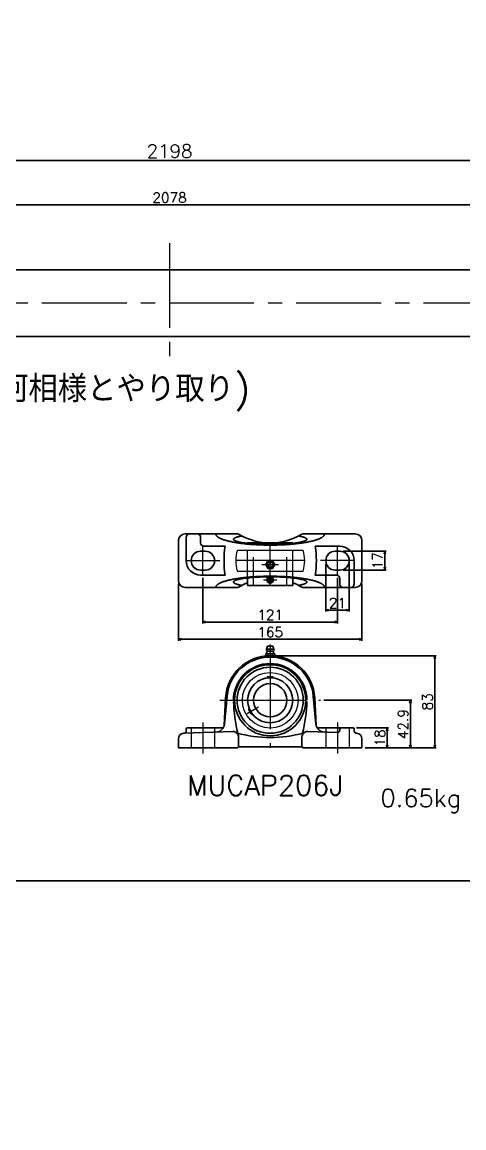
# Model space of a CAD drawing. Header units: millimetres. Extents: x -8731 to 85711, y -14522 to 31379.
# Drawn here: x 35076 to 35473, y 3893 to 4888 of the extents above; entities that cross this region are included whole.
import ezdxf
from ezdxf import colors
from ezdxf.entities.mleader import LeaderData, LeaderLine
from ezdxf.enums import TextEntityAlignment as Align
from ezdxf.math import Vec2, Vec3

# ---------------------------------------------------------------- set-up
doc = ezdxf.new("R2010")
doc.units = ezdxf.units.MM
doc.header["$LTSCALE"] = 4
doc.header["$PDMODE"] = 99
doc.header["$PDSIZE"] = 1
doc.linetypes.add('CENTER2', pattern=[28.575, 19.05, -3.175, 3.175, -3.175])
doc.linetypes.add('HIDDEN', pattern=[9.525, 6.35, -3.175])
for name, color, linetype, lineweight in [('04_HIDDEN', 2, 'HIDDEN', 13), ('05_CENTER', 4, 'CENTER2', 13), ('07_TEXT', 3, 'Continuous', 13), ('08_DIM', 3, 'Continuous', 13)]:
    doc.layers.add(name, color=color, linetype=linetype, lineweight=lineweight)
doc.layers.add('10_DRAFT', color=8, linetype='Continuous', lineweight=0, plot=False)
doc.styles.add('KSS_TXT', font='txt.shx', dxfattribs={"bigfont": 'extfont2.shx'})
doc.styles.get("Standard").update_dxf_attribs({"font": 'txt.shx', "bigfont": 'extfont2.shx'})
doc.dimstyles.new('KSS_DIM', dxfattribs={"dimscale": 3, "dimtxt": 3, "dimasz": 2.5, "dimexe": 1.25, "dimexo": 0.625, "dimtad": 1, "dimdsep": 46, "dimtxsty": 'KSS_TXT', "dimblk": 'OPEN30', "dimcen": 0, "dimazin": 2, "dimtfac": 0.75, "dimtmove": 0, "dimatfit": 3, "dimldrblk": 'OPEN30', "dimfxl": 1, "dimtolj": 1, "dimarcsym": 0})

# ---------------------------------------------------------------- blocks, each defined once
blk = doc.blocks.new('AM_BALLOON1')
at = {"transparency": 16777216}
blk.add_circle((0, 0), 5, dxfattribs=at)
blk.add_attdef('B_NUMBER', text='', height=3, dxfattribs=at).set_placement((0, 0), align=Align.MIDDLE_CENTER)
blk = doc.blocks.new('_OPEN')
at = {"color": 0, "linetype": 'ByBlock'}
for p, q in [((-1, 0.167), (0, 0)), ((0, 0), (-1, -0.167)), ((0, 0), (-1, 0))]:
    blk.add_line(p, q, dxfattribs=at)
blk = doc.blocks.new('_Open30')
at = {"color": 0, "linetype": 'ByBlock', "lineweight": -2}
for p, q in [((-1, 0.268), (0, 0)), ((0, 0), (-1, -0.268)), ((0, 0), (-1, 0))]:
    blk.add_line(p, q, dxfattribs=at)
blk = doc.blocks.new('*D4441')
at = {"layer": '08_DIM', "color": 0, "lineweight": -2, "transparency": 16777216}
for p, q in [((34109.02, 4651.87), (34109.02, 4768.68)), ((36307.02, 4651.87), (36307.02, 4768.68)), ((34119.02, 4763.68), (36297.02, 4763.68))]:
    blk.add_line(p, q, dxfattribs=at)
at = {"layer": 'Defpoints', "color": 0, "transparency": 16777216}
for p in [(36307.02, 4763.68), (34109.02, 4649.37), (36307.02, 4649.37)]:
    blk.add_point(p, dxfattribs=at)
at = {"layer": '08_DIM', "color": 0, "lineweight": -2, "transparency": 16777216, "xscale": 10, "yscale": 10, "zscale": 10, "rotation": 180}
blk.add_blockref('_Open30', (34109.02, 4763.68), dxfattribs=at)
at = {"layer": '08_DIM', "color": 0, "lineweight": -2, "transparency": 16777216, "xscale": 10, "yscale": 10, "zscale": 10}
blk.add_blockref('_Open30', (36307.02, 4763.68), dxfattribs=at)
at = {"layer": '08_DIM', "color": 0, "transparency": 16777216, "insert": (35208.02, 4772.18), "char_height": 12, "attachment_point": 5, "style": 'KSS_TXT'}
blk.add_mtext('\\A1;2198', dxfattribs=at)
blk = doc.blocks.new('*D4451')
at = {"layer": '08_DIM', "color": 0, "lineweight": -2, "transparency": 16777216}
for p, q in [((34169.02, 4667.24), (34169.02, 4727.7)), ((36247.02, 4667.24), (36247.02, 4727.7)), ((34176.52, 4723.95), (36239.52, 4723.95))]:
    blk.add_line(p, q, dxfattribs=at)
at = {"layer": 'Defpoints', "color": 0, "transparency": 16777216}
for p in [(36247.02, 4723.95), (34169.02, 4665.37), (36247.02, 4665.37)]:
    blk.add_point(p, dxfattribs=at)
at = {"layer": '08_DIM', "color": 0, "lineweight": -2, "transparency": 16777216, "xscale": 7.5, "yscale": 7.5, "zscale": 7.5, "rotation": 180}
blk.add_blockref('_Open30', (34169.02, 4723.95), dxfattribs=at)
at = {"layer": '08_DIM', "color": 0, "lineweight": -2, "transparency": 16777216, "xscale": 7.5, "yscale": 7.5, "zscale": 7.5}
blk.add_blockref('_Open30', (36247.02, 4723.95), dxfattribs=at)
at = {"layer": '08_DIM', "color": 0, "transparency": 16777216, "insert": (35208.02, 4730.33), "char_height": 9, "attachment_point": 5, "style": 'KSS_TXT'}
blk.add_mtext('\\A1;2078', dxfattribs=at)
blk = doc.blocks.new('MUCAP206Jc_1_1_1')
at = {"color": 0}
for p, q in [((-29.39, 24), (-76.5, 24)), ((-75.5, 21), (-75.5, 0)), ((-62.5, 21), (-62.5, 16)), ((29.39, 24), (76.5, 24)), ((-82.5, 18), (-82.5, -18)), ((-59.5, 13), (-40.48, 13)), ((-20.25, 15.9), (20.25, 15.9)), ((-20.25, 15.53), (-20.25, 15.9)), ((20.25, 15.53), (20.25, 15.9)), ((62.5, 13), (40.48, 13)), ((82.5, -18), (82.5, 18)), ((-62.5, 8.5), (-58.5, 8.5)), ((62.5, 8.5), (58.5, 8.5)), ((-62.5, -8.5), (-58.5, -8.5)), ((62.5, -8.5), (58.5, -8.5)), ((75.5, -21), (75.5, 0)), ((-62.5, -13), (-40.48, -13)), ((-20.25, -22.2), (-20.25, -15.53)), ((20.25, -22.2), (20.25, -15.53)), ((59.5, -13), (40.48, -13)), ((62.5, -21), (62.5, -16)), ((-29.39, -24), (-76.5, -24)), ((-20.25, -22.2), (20.25, -22.2)), ((29.39, -24), (76.5, -24))]:
    blk.add_line(p, q, dxfattribs=at)
for points in [[(-2.02, 0), (-4.04, -3.5), (-2.02, -7), (2.02, -7), (4.04, -3.5), (2.02, 0)], [(-0.87, -15.7), (-1.73, -17.2), (-0.87, -18.7), (0.87, -18.7), (1.73, -17.2), (0.87, -15.7)]]:
    blk.add_lwpolyline(points, close=True, dxfattribs=at)
for points in [[(48.83, 24, 0), (48.82, 23.75, 0), (48.77, 23.51, 0), (48.7, 23.26, 0), (48.6, 23.02, 0), (48.46, 22.78, 0), (48.3, 22.53, 0), (48.11, 22.29, 0), (47.89, 22.05, 0), (47.64, 21.81, 0), (47.37, 21.57, 0), (47.06, 21.33, 0), (46.73, 21.1, 0), (46.37, 20.86, 0), (45.98, 20.63, 0), (45.56, 20.4, 0), (45.11, 20.17, 0), (44.64, 19.95, 0), (44.14, 19.72, 0), (43.62, 19.5, 0), (43.07, 19.29, 0), (42.49, 19.07, 0), (41.88, 18.86, 0), (41.26, 18.65, 0), (40.6, 18.44, 0), (39.92, 18.24, 0), (39.22, 18.04, 0), (38.5, 17.85, 0), (37.75, 17.66, 0), (36.98, 17.47, 0), (36.18, 17.28, 0), (35.37, 17.11, 0), (34.53, 16.93, 0), (33.67, 16.76, 0), (32.79, 16.59, 0), (31.9, 16.43, 0), (30.98, 16.27, 0), (30.04, 16.12, 0), (29.09, 15.97, 0), (28.12, 15.82, 0), (27.13, 15.68, 0), (26.12, 15.55, 0), (25.1, 15.42, 0), (24.07, 15.3, 0), (23.02, 15.18, 0), (21.96, 15.07, 0), (20.88, 14.96, 0), (19.79, 14.86, 0), (18.69, 14.76, 0), (17.57, 14.67, 0), (16.45, 14.58, 0), (15.32, 14.51, 0), (14.17, 14.43, 0), (13.02, 14.36, 0), (11.87, 14.3, 0), (10.7, 14.24, 0), (9.53, 14.19, 0), (8.35, 14.15, 0), (7.17, 14.11, 0), (5.98, 14.07, 0), (4.79, 14.05, 0), (3.59, 14.03, 0), (2.4, 14.01, 0), (1.2, 14, 0), (0, 14, 0), (-1.2, 14, 0), (-2.4, 14.01, 0), (-3.59, 14.03, 0), (-4.79, 14.05, 0), (-5.98, 14.07, 0), (-7.17, 14.11, 0), (-8.35, 14.15, 0), (-9.53, 14.19, 0), (-10.7, 14.24, 0), (-11.87, 14.3, 0), (-13.02, 14.36, 0), (-14.17, 14.43, 0), (-15.32, 14.51, 0), (-16.45, 14.58, 0), (-17.57, 14.67, 0), (-18.69, 14.76, 0), (-19.79, 14.86, 0), (-20.88, 14.96, 0), (-21.96, 15.07, 0), (-23.02, 15.18, 0), (-24.07, 15.3, 0), (-25.1, 15.42, 0), (-26.12, 15.55, 0), (-27.13, 15.68, 0), (-28.12, 15.82, 0), (-29.09, 15.97, 0), (-30.04, 16.12, 0), (-30.98, 16.27, 0), (-31.9, 16.43, 0), (-32.79, 16.59, 0), (-33.67, 16.76, 0), (-34.53, 16.93, 0), (-35.37, 17.11, 0), (-36.18, 17.28, 0), (-36.98, 17.47, 0), (-37.75, 17.66, 0), (-38.5, 17.85, 0), (-39.22, 18.04, 0), (-39.92, 18.24, 0), (-40.6, 18.44, 0), (-41.26, 18.65, 0), (-41.88, 18.86, 0), (-42.49, 19.07, 0), (-43.07, 19.29, 0), (-43.62, 19.5, 0), (-44.14, 19.72, 0), (-44.64, 19.95, 0), (-45.11, 20.17, 0), (-45.56, 20.4, 0), (-45.98, 20.63, 0), (-46.37, 20.86, 0), (-46.73, 21.1, 0), (-47.06, 21.33, 0), (-47.37, 21.57, 0), (-47.64, 21.81, 0), (-47.89, 22.05, 0), (-48.11, 22.29, 0), (-48.3, 22.53, 0), (-48.46, 22.78, 0), (-48.6, 23.02, 0), (-48.7, 23.26, 0), (-48.77, 23.51, 0), (-48.82, 23.75, 0), (-48.83, 24, 0)], [(25.5, 22.27, 0), (26.23, 22.14, 0), (26.92, 22, 0), (27.57, 21.87, 0), (28.2, 21.73, 0), (28.78, 21.58, 0), (29.33, 21.43, 0), (29.85, 21.28, 0), (30.33, 21.13, 0), (30.77, 20.98, 0), (31.17, 20.82, 0), (31.53, 20.66, 0), (31.86, 20.5, 0), (32.14, 20.34, 0), (32.38, 20.18, 0), (32.59, 20.01, 0), (32.75, 19.85, 0), (32.87, 19.68, 0), (32.95, 19.51, 0), (33, 19.35, 0), (32.99, 19.18, 0), (32.95, 19.01, 0), (32.87, 18.85, 0), (32.75, 18.68, 0), (32.58, 18.51, 0), (32.38, 18.35, 0), (32.13, 18.19, 0), (31.85, 18.02, 0), (31.52, 17.86, 0), (31.16, 17.7, 0), (30.75, 17.55, 0), (30.31, 17.39, 0), (29.83, 17.24, 0), (29.32, 17.09, 0), (28.76, 16.94, 0), (28.18, 16.8, 0), (27.55, 16.66, 0), (26.89, 16.52, 0), (26.2, 16.39, 0), (25.48, 16.26, 0), (24.72, 16.13, 0), (23.94, 16.01, 0), (23.12, 15.89, 0), (22.28, 15.77, 0), (21.4, 15.66, 0), (20.5, 15.56, 0), (19.58, 15.45, 0), (18.63, 15.36, 0), (17.66, 15.27, 0), (16.66, 15.18, 0), (15.65, 15.1, 0), (14.61, 15.02, 0), (13.56, 14.95, 0), (12.49, 14.88, 0), (11.4, 14.82, 0), (10.3, 14.77, 0), (9.19, 14.72, 0), (8.07, 14.67, 0), (6.93, 14.64, 0), (5.79, 14.6, 0), (4.64, 14.58, 0), (3.49, 14.56, 0), (2.33, 14.54, 0), (1.16, 14.53, 0), (0, 14.53, 0), (-1.16, 14.53, 0), (-2.33, 14.54, 0), (-3.49, 14.56, 0), (-4.64, 14.58, 0), (-5.79, 14.6, 0), (-6.93, 14.64, 0), (-8.07, 14.67, 0), (-9.19, 14.72, 0), (-10.3, 14.77, 0), (-11.4, 14.82, 0), (-12.49, 14.88, 0), (-13.56, 14.95, 0), (-14.61, 15.02, 0), (-15.65, 15.1, 0), (-16.66, 15.18, 0), (-17.66, 15.27, 0), (-18.63, 15.36, 0), (-19.58, 15.45, 0), (-20.5, 15.56, 0), (-21.4, 15.66, 0), (-22.28, 15.77, 0), (-23.12, 15.89, 0), (-23.94, 16.01, 0), (-24.72, 16.13, 0), (-25.48, 16.26, 0), (-26.2, 16.39, 0), (-26.89, 16.52, 0), (-27.55, 16.66, 0), (-28.18, 16.8, 0), (-28.76, 16.94, 0), (-29.32, 17.09, 0), (-29.83, 17.24, 0), (-30.31, 17.39, 0), (-30.75, 17.55, 0), (-31.16, 17.7, 0), (-31.52, 17.86, 0), (-31.85, 18.02, 0), (-32.13, 18.19, 0), (-32.38, 18.35, 0), (-32.58, 18.51, 0), (-32.75, 18.68, 0), (-32.87, 18.85, 0), (-32.95, 19.01, 0), (-32.99, 19.18, 0), (-33, 19.35, 0), (-32.95, 19.51, 0), (-32.87, 19.68, 0), (-32.75, 19.85, 0), (-32.59, 20.01, 0), (-32.38, 20.18, 0), (-32.14, 20.34, 0), (-31.86, 20.5, 0), (-31.53, 20.66, 0), (-31.17, 20.82, 0), (-30.77, 20.98, 0), (-30.33, 21.13, 0), (-29.85, 21.28, 0), (-29.33, 21.43, 0), (-28.78, 21.58, 0), (-28.2, 21.73, 0), (-27.57, 21.87, 0), (-26.92, 22, 0), (-26.23, 22.14, 0), (-25.5, 22.27, 0)], [(48.83, -24, 0), (48.82, -23.75, 0), (48.77, -23.51, 0), (48.7, -23.26, 0), (48.6, -23.02, 0), (48.46, -22.78, 0), (48.3, -22.53, 0), (48.11, -22.29, 0), (47.89, -22.05, 0), (47.64, -21.81, 0), (47.37, -21.57, 0), (47.06, -21.33, 0), (46.73, -21.1, 0), (46.37, -20.86, 0), (45.98, -20.63, 0), (45.56, -20.4, 0), (45.11, -20.17, 0), (44.64, -19.95, 0), (44.14, -19.72, 0), (43.62, -19.5, 0), (43.07, -19.29, 0), (42.49, -19.07, 0), (41.88, -18.86, 0), (41.26, -18.65, 0), (40.6, -18.44, 0), (39.92, -18.24, 0), (39.22, -18.04, 0), (38.5, -17.85, 0), (37.75, -17.66, 0), (36.98, -17.47, 0), (36.18, -17.28, 0), (35.37, -17.11, 0), (34.53, -16.93, 0), (33.67, -16.76, 0), (32.79, -16.59, 0), (31.9, -16.43, 0), (30.98, -16.27, 0), (30.04, -16.12, 0), (29.09, -15.97, 0), (28.12, -15.82, 0), (27.13, -15.69, 0), (26.12, -15.55, 0), (25.1, -15.42, 0), (24.07, -15.3, 0), (23.02, -15.18, 0), (21.96, -15.07, 0), (20.88, -14.96, 0), (19.79, -14.86, 0), (18.69, -14.76, 0), (17.57, -14.67, 0), (16.45, -14.59, 0), (15.32, -14.51, 0), (14.17, -14.43, 0), (13.02, -14.36, 0), (11.87, -14.3, 0), (10.7, -14.24, 0), (9.53, -14.19, 0), (8.35, -14.15, 0), (7.17, -14.11, 0), (5.98, -14.08, 0), (4.79, -14.05, 0), (3.59, -14.03, 0), (2.4, -14.01, 0), (1.2, -14, 0), (0, -14, 0), (-1.2, -14, 0), (-2.4, -14.01, 0), (-3.59, -14.03, 0), (-4.79, -14.05, 0), (-5.98, -14.08, 0), (-7.17, -14.11, 0), (-8.35, -14.15, 0), (-9.53, -14.19, 0), (-10.7, -14.24, 0), (-11.87, -14.3, 0), (-13.02, -14.36, 0), (-14.17, -14.43, 0), (-15.32, -14.51, 0), (-16.45, -14.59, 0), (-17.57, -14.67, 0), (-18.69, -14.76, 0), (-19.79, -14.86, 0), (-20.88, -14.96, 0), (-21.96, -15.07, 0), (-23.02, -15.18, 0), (-24.07, -15.3, 0), (-25.1, -15.42, 0), (-26.12, -15.55, 0), (-27.13, -15.69, 0), (-28.12, -15.82, 0), (-29.09, -15.97, 0), (-30.04, -16.12, 0), (-30.98, -16.27, 0), (-31.9, -16.43, 0), (-32.79, -16.59, 0), (-33.67, -16.76, 0), (-34.53, -16.93, 0), (-35.37, -17.11, 0), (-36.18, -17.28, 0), (-36.98, -17.47, 0), (-37.75, -17.66, 0), (-38.5, -17.85, 0), (-39.22, -18.04, 0), (-39.92, -18.24, 0), (-40.6, -18.44, 0), (-41.26, -18.65, 0), (-41.88, -18.86, 0), (-42.49, -19.07, 0), (-43.07, -19.29, 0), (-43.62, -19.5, 0), (-44.14, -19.72, 0), (-44.64, -19.95, 0), (-45.11, -20.17, 0), (-45.56, -20.4, 0), (-45.98, -20.63, 0), (-46.37, -20.86, 0), (-46.73, -21.1, 0), (-47.06, -21.33, 0), (-47.37, -21.57, 0), (-47.64, -21.81, 0), (-47.89, -22.05, 0), (-48.11, -22.29, 0), (-48.3, -22.53, 0), (-48.46, -22.78, 0), (-48.6, -23.02, 0), (-48.7, -23.26, 0), (-48.77, -23.51, 0), (-48.82, -23.75, 0), (-48.83, -24, 0)], [(25.5, -22.27, 0), (26.23, -22.14, 0), (26.92, -22, 0), (27.57, -21.87, 0), (28.2, -21.73, 0), (28.78, -21.58, 0), (29.33, -21.43, 0), (29.85, -21.28, 0), (30.33, -21.13, 0), (30.77, -20.98, 0), (31.17, -20.82, 0), (31.53, -20.66, 0), (31.86, -20.5, 0), (32.14, -20.34, 0), (32.38, -20.18, 0), (32.59, -20.01, 0), (32.75, -19.85, 0), (32.87, -19.68, 0), (32.95, -19.51, 0), (33, -19.35, 0), (32.99, -19.18, 0), (32.95, -19.01, 0), (32.87, -18.85, 0), (32.75, -18.68, 0), (32.58, -18.51, 0), (32.38, -18.35, 0), (32.13, -18.19, 0), (31.85, -18.02, 0), (31.52, -17.86, 0), (31.16, -17.71, 0), (30.75, -17.55, 0), (30.31, -17.39, 0), (29.83, -17.24, 0), (29.32, -17.09, 0), (28.76, -16.95, 0), (28.18, -16.8, 0), (27.55, -16.66, 0), (26.89, -16.52, 0), (26.2, -16.39, 0), (25.48, -16.26, 0), (24.72, -16.13, 0), (23.94, -16.01, 0), (23.12, -15.89, 0), (22.28, -15.77, 0), (21.4, -15.66, 0), (20.5, -15.56, 0), (19.58, -15.45, 0), (18.63, -15.36, 0), (17.66, -15.27, 0), (16.66, -15.18, 0), (15.65, -15.1, 0), (14.61, -15.02, 0), (13.56, -14.95, 0), (12.49, -14.88, 0), (11.4, -14.82, 0), (10.3, -14.77, 0), (9.19, -14.72, 0), (8.07, -14.68, 0), (6.93, -14.64, 0), (5.79, -14.6, 0), (4.64, -14.58, 0), (3.49, -14.56, 0), (2.33, -14.54, 0), (1.16, -14.53, 0), (0, -14.53, 0), (-1.16, -14.53, 0), (-2.33, -14.54, 0), (-3.49, -14.56, 0), (-4.64, -14.58, 0), (-5.79, -14.6, 0), (-6.93, -14.64, 0), (-8.07, -14.68, 0), (-9.19, -14.72, 0), (-10.3, -14.77, 0), (-11.4, -14.82, 0), (-12.49, -14.88, 0), (-13.56, -14.95, 0), (-14.61, -15.02, 0), (-15.65, -15.1, 0), (-16.66, -15.18, 0), (-17.66, -15.27, 0), (-18.63, -15.36, 0), (-19.58, -15.45, 0), (-20.5, -15.56, 0), (-21.4, -15.66, 0), (-22.28, -15.77, 0), (-23.12, -15.89, 0), (-23.94, -16.01, 0), (-24.72, -16.13, 0), (-25.48, -16.26, 0), (-26.2, -16.39, 0), (-26.89, -16.52, 0), (-27.55, -16.66, 0), (-28.18, -16.8, 0), (-28.76, -16.95, 0), (-29.32, -17.09, 0), (-29.83, -17.24, 0), (-30.31, -17.39, 0), (-30.75, -17.55, 0), (-31.16, -17.71, 0), (-31.52, -17.86, 0), (-31.85, -18.02, 0), (-32.13, -18.19, 0), (-32.38, -18.35, 0), (-32.58, -18.51, 0), (-32.75, -18.68, 0), (-32.87, -18.85, 0), (-32.95, -19.01, 0), (-32.99, -19.18, 0), (-33, -19.35, 0), (-32.95, -19.51, 0), (-32.87, -19.68, 0), (-32.75, -19.85, 0), (-32.59, -20.01, 0), (-32.38, -20.18, 0), (-32.14, -20.34, 0), (-31.86, -20.5, 0), (-31.53, -20.66, 0), (-31.17, -20.82, 0), (-30.77, -20.98, 0), (-30.33, -21.13, 0), (-29.85, -21.28, 0), (-29.33, -21.43, 0), (-28.78, -21.58, 0), (-28.2, -21.73, 0), (-27.57, -21.87, 0), (-26.92, -22, 0), (-26.23, -22.14, 0), (-25.5, -22.27, 0)]]:
    blk.add_polyline3d(points, dxfattribs=at)
for centre, radius in [((0, -3.5), 3.3), ((0, -3.5), 2.4), ((0, -3.5), 0.555), ((0, -17.2), 3), ((0, -17.2), 2.45)]:
    blk.add_circle(centre, radius, dxfattribs=at)
for centre, radius, start, end in [((-76.5, 18), 6, 90, 180), ((-72.5, 21), 3, 90, 180), ((-65.5, 21), 3, 0, 90), ((-29.39, 21), 3, 59.54969, 90), ((0, 71), 55, 239.54969, 300.45031), ((29.39, 21), 3, 90, 120.45031), ((76.5, 18), 6, 0, 90), ((-59.5, 16), 3, 180, 270), ((41.5, 0), 83, 170.98886, 189.01114), ((-41.5, 0), 83, 350.98886, 9.01114), ((62.5, 0), 13, 0, 90), ((-62.5, 0), 13, 180, 270), ((-62.5, 0), 8.5, 90, 270), ((-58.5, 0), 8.5, 270, 90), ((58.5, 0), 8.5, 90, 270), ((62.5, 0), 8.5, 270, 90), ((-76.5, -18), 6, 180, 270), ((0, -71), 55, 111.60353, 120.45031), ((0, -71), 55, 59.54969, 68.39647), ((59.5, -16), 3, 0, 90), ((76.5, -18), 6, 270, 0), ((-29.39, -21), 3, 270, 300.45031), ((29.39, -21), 3, 239.54969, 270), ((65.5, -21), 3, 180, 270), ((72.5, -21), 3, 270, 0)]:
    blk.add_arc(centre, radius, start, end, dxfattribs=at)
at = {"layer": '04_HIDDEN', "color": 0}
for p, q in [((-20.25, -15.53), (-20.25, 15.53)), ((-15, -22.2), (-15, 15.9)), ((15, -22.2), (15, 15.9)), ((20.25, -15.53), (20.25, 15.53))]:
    blk.add_line(p, q, dxfattribs=at)
at = {"layer": '05_CENTER', "color": 0}
for p, q in [((-60.5, -12.34), (-60.5, 12.34)), ((60.5, -12.34), (60.5, 12.34)), ((-75.83, 0), (-45.17, 0)), ((75.83, 0), (45.17, 0)), ((-7.51, -3.5), (7.51, -3.5)), ((-6, -17.2), (6, -17.2))]:
    blk.add_line(p, q, dxfattribs=at)
at = {"layer": '10_DRAFT'}
for p, q in [((0, -22.2), (0, 15.9)), ((31, 0), (-31, 0)), ((-29.51, 9.5), (29.51, 9.5)), ((-29.51, -9.5), (29.51, -9.5))]:
    blk.add_line(p, q, dxfattribs=at)
for start, end in [(162.15448, 197.84552), (342.15448, 17.84552)]:
    blk.add_arc((0, 0), 31, start, end, dxfattribs=at)
blk = doc.blocks.new('MUCAP206Ja_1_1_1')
at = {"color": 0}
for p, q in [((-3.3, 88.8), (-2.4, 91.5)), ((-2.4, 91.5), (2.4, 91.5)), ((3.3, 88.8), (2.4, 91.5)), ((-4.04, 83.37), (-4.04, 84.63)), ((-3.3, 88.8), (3.3, 88.8)), ((3.03, 83), (-3.03, 83)), ((-2.8, 87.05), (2.8, 87.05)), ((-2.02, 84.63), (-2.02, 83.37)), ((2.02, 84.63), (2.02, 83.37)), ((4.04, 84.63), (4.04, 83.37)), ((-3, 63.4), (-2.13, 63.9)), ((3, 63.4), (-3, 63.4)), ((-3, 62.93), (-3, 63.4)), ((-2.45, 63), (-2.45, 63.72)), ((2.13, 63.9), (-2.13, 63.9)), ((3, 63.4), (2.13, 63.9)), ((2.45, 63), (2.45, 63.72)), ((3, 62.93), (3, 63.4)), ((-41.38, 20.25), (-40.04, 45.06)), ((-41.16, 21.47), (-38.73, 46.65)), ((41.16, 21.47), (38.73, 46.65)), ((41.38, 20.25), (40.04, 45.06)), ((-18.84, 35.48), (-19.25, 35.25)), ((-19.25, 35.25), (-16.25, 30.05)), ((-19.25, 35.25), (-19.25, 34.25)), ((-18.63, 34.97), (-19.25, 34.61)), ((-19.25, 34.25), (-17.12, 30.55)), ((-16.25, 30.05), (-17.12, 30.55)), ((-16.18, 30.73), (-16.8, 30.37)), ((-15.84, 30.29), (-16.25, 30.05)), ((-77.69, 13.18), (-33.69, 14.81)), ((-75.5, 17), (-75.5, 15.19)), ((-74.5, 18), (-43.4, 18)), ((60.43, 13.82), (33.69, 14.81)), ((74.5, 18), (43.4, 18)), ((62.5, 17), (62.5, 15.82)), ((75.5, 17), (75.5, 15.19)), ((77.69, 13.18), (77.43, 13.19)), ((-82.5, 8.18), (-82.5, 0)), ((-82.5, 0), (-29.5, 0)), ((-29.5, 0), (-28.5, 1)), ((-28.5, 9.81), (-28.5, 1)), ((-28.09, 1), (28.09, 1)), ((28.5, 9.81), (28.5, 1)), ((29.5, 0), (28.5, 1)), ((82.5, 0), (29.5, 0)), ((82.5, 8.18), (82.5, 0))]:
    blk.add_line(p, q, dxfattribs=at)
for radius in [32, 29.75, 20.25, 15]:
    blk.add_circle((0, 42.9), radius, dxfattribs=at)
for centre, radius, start, end in [((0, 90.01), 1.59, 69.55499, 110.44501), ((0, 42.9), 40.1, 3.08459, 176.91541), ((0, 42.9), 38.91, 5.52315, 174.47685), ((-3.03, 83.44), 1.56, 49.73979, 130.26021), ((-3.03, 84.56), 1.56, 229.73979, 310.26021), ((0, 88.8), 3.3, 180, 208.06161), ((-8.79, 87.42), 6, 336.17154, 353.89834), ((-3.62, 86.87), 0.8, 353.89834, 28.06161), ((0, 79.3), 5.7, 69.22909, 110.77091), ((0, 88.7), 5.7, 249.22909, 290.77091), ((3.03, 83.44), 1.56, 49.73979, 130.26021), ((3.03, 84.56), 1.56, 229.73979, 310.26021), ((3.62, 86.87), 0.8, 151.93839, 186.10166), ((8.79, 87.42), 6, 186.10166, 203.82846), ((0, 88.8), 3.3, 331.93839, 0), ((0, 42.9), 33, 0, 180), ((112.94, 46.65), 146, 181.90096, 193.24508), ((-112.94, 46.65), 146, 346.75492, 358.09904), ((-49.13, 22.24), 8, 272.1211, 354.47685), ((49.13, 22.24), 8, 185.52315, 267.8789), ((-77.5, 8.18), 5, 92.1211, 180), ((-77.5, 15.19), 2, 272.1211, 0), ((-74.5, 17), 1, 90, 180), ((-43.4, 20), 2, 270, 312.59897), ((-33.5, 9.81), 5, 0, 92.1211), ((0, 123.4), 114, 254.71535, 285.28465), ((33.5, 9.81), 5, 87.8789, 180), ((43.4, 20), 2, 227.40103, 270), ((60.5, 15.82), 2, 267.8789, 0), ((63.5, 17), 1, 90, 180), ((74.5, 17), 1, 0, 90), ((77.5, 15.19), 2, 180, 267.8789), ((77.5, 8.18), 5, 0, 87.8789), ((-28.09, 0), 1, 90, 135), ((28.09, 0), 1, 45, 90)]:
    blk.add_arc(centre, radius, start, end, dxfattribs=at)
at = {"layer": '04_HIDDEN', "color": 0}
for p, q in [((-71, 18), (-71, 0)), ((-50, 18), (-50, 0)), ((50, 18), (50, 0)), ((71, 18), (71, 0))]:
    blk.add_line(p, q, dxfattribs=at)
at = {"layer": '05_CENTER', "color": 0}
for p, q in [((0, 93.11), (0, 0)), ((-45.17, 42.9), (45.17, 42.9)), ((-20.78, 30.9), (-10.39, 36.9)), ((-60.5, 23), (-60.5, -5)), ((60.5, 23), (60.5, -5))]:
    blk.add_line(p, q, dxfattribs=at)
at = {"layer": '10_DRAFT'}
blk.add_circle((0, 42.9), 25, dxfattribs=at)
blk = doc.blocks.new('*D4476')
at = {"layer": '08_DIM', "color": 0, "lineweight": -2, "transparency": 16777216}
for p, q in [((35301.47, 4318.19), (35447.65, 4318.19)), ((35446.4, 4237.69), (35446.4, 4315.69)), ((35383.97, 4235.19), (35447.65, 4235.19))]:
    blk.add_line(p, q, dxfattribs=at)
at = {"layer": 'Defpoints', "color": 0, "transparency": 16777216}
for p in [(35298.47, 4318.19), (35446.4, 4318.19), (35380.97, 4235.19)]:
    blk.add_point(p, dxfattribs=at)
at = {"layer": '08_DIM', "color": 0, "lineweight": -2, "transparency": 16777216, "xscale": 2.5, "yscale": 2.5, "zscale": 2.5}
for p, rotation in [((35446.4, 4318.19), 90), ((35446.4, 4235.19), 270)]:
    blk.add_blockref('_Open30', p, dxfattribs=dict(at, rotation=rotation))
at = {"layer": '08_DIM', "color": 0, "transparency": 16777216, "insert": (35439.9, 4276.69), "char_height": 9, "attachment_point": 5, "rotation": 90, "style": 'KSS_TXT'}
blk.add_mtext('\\A1;83', dxfattribs=at)
blk = doc.blocks.new('*D4477')
at = {"layer": '08_DIM', "color": 0, "lineweight": -2, "transparency": 16777216}
for p, q in [((35346.64, 4278.09), (35425.69, 4278.09)), ((35424.44, 4237.69), (35424.44, 4275.59)), ((35383.97, 4235.19), (35425.69, 4235.19))]:
    blk.add_line(p, q, dxfattribs=at)
at = {"layer": 'Defpoints', "color": 0, "transparency": 16777216}
for p in [(35343.64, 4278.09), (35424.44, 4278.09), (35380.97, 4235.19)]:
    blk.add_point(p, dxfattribs=at)
at = {"layer": '08_DIM', "color": 0, "lineweight": -2, "transparency": 16777216, "xscale": 2.5, "yscale": 2.5, "zscale": 2.5}
for p, rotation in [((35424.44, 4278.09), 90), ((35424.44, 4235.19), 270)]:
    blk.add_blockref('_Open30', p, dxfattribs=dict(at, rotation=rotation))
at = {"layer": '08_DIM', "color": 0, "transparency": 16777216, "insert": (35417.94, 4256.64), "char_height": 9, "attachment_point": 5, "rotation": 90, "style": 'KSS_TXT'}
blk.add_mtext('\\A1;42.9', dxfattribs=at)
blk = doc.blocks.new('*D4478')
at = {"layer": '08_DIM', "color": 0, "lineweight": -2, "transparency": 16777216}
for p, q in [((35375.97, 4253.19), (35404.86, 4253.19)), ((35403.61, 4250.69), (35403.61, 4237.69)), ((35383.97, 4235.19), (35404.86, 4235.19))]:
    blk.add_line(p, q, dxfattribs=at)
at = {"layer": 'Defpoints', "color": 0, "transparency": 16777216}
for p in [(35372.97, 4253.19), (35380.97, 4235.19), (35403.61, 4235.19)]:
    blk.add_point(p, dxfattribs=at)
at = {"layer": '08_DIM', "color": 0, "lineweight": -2, "transparency": 16777216, "xscale": 2.5, "yscale": 2.5, "zscale": 2.5}
for p, rotation in [((35403.61, 4253.19), 90), ((35403.61, 4235.19), 270)]:
    blk.add_blockref('_Open30', p, dxfattribs=dict(at, rotation=rotation))
at = {"layer": '08_DIM', "color": 0, "transparency": 16777216, "insert": (35397.11, 4244.19), "char_height": 9, "attachment_point": 5, "rotation": 90, "style": 'KSS_TXT'}
blk.add_mtext('\\A1;18', dxfattribs=at)
blk = doc.blocks.new('*D4482')
at = {"layer": '08_DIM', "color": 0, "lineweight": -2, "transparency": 16777216}
for p, q in [((35363.97, 4412.19), (35402.68, 4412.19)), ((35401.43, 4397.69), (35401.43, 4409.69)), ((35363.97, 4395.19), (35402.68, 4395.19))]:
    blk.add_line(p, q, dxfattribs=at)
at = {"layer": 'Defpoints', "color": 0, "transparency": 16777216}
for p in [(35360.97, 4412.19), (35401.43, 4412.19), (35360.97, 4395.19)]:
    blk.add_point(p, dxfattribs=at)
at = {"layer": '08_DIM', "color": 0, "lineweight": -2, "transparency": 16777216, "xscale": 2.5, "yscale": 2.5, "zscale": 2.5}
for p, rotation in [((35401.43, 4412.19), 90), ((35401.43, 4395.19), 270)]:
    blk.add_blockref('_Open30', p, dxfattribs=dict(at, rotation=rotation))
at = {"layer": '08_DIM', "color": 0, "transparency": 16777216, "insert": (35394.93, 4403.69), "char_height": 9, "attachment_point": 5, "rotation": 90, "style": 'KSS_TXT'}
blk.add_mtext('\\A1;17', dxfattribs=at)
blk = doc.blocks.new('*D4483')
at = {"layer": '08_DIM', "color": 0, "lineweight": -2, "transparency": 16777216}
for p, q in [((35215.97, 4382.69), (35215.97, 4331.66)), ((35380.97, 4382.69), (35380.97, 4331.66)), ((35218.47, 4332.91), (35378.47, 4332.91))]:
    blk.add_line(p, q, dxfattribs=at)
at = {"layer": 'Defpoints', "color": 0, "transparency": 16777216}
for p in [(35215.97, 4385.69), (35380.97, 4385.69), (35380.97, 4332.91)]:
    blk.add_point(p, dxfattribs=at)
at = {"layer": '08_DIM', "color": 0, "lineweight": -2, "transparency": 16777216, "xscale": 2.5, "yscale": 2.5, "zscale": 2.5, "rotation": 180}
blk.add_blockref('_Open30', (35215.97, 4332.91), dxfattribs=at)
at = {"layer": '08_DIM', "color": 0, "lineweight": -2, "transparency": 16777216, "xscale": 2.5, "yscale": 2.5, "zscale": 2.5}
blk.add_blockref('_Open30', (35380.97, 4332.91), dxfattribs=at)
at = {"layer": '08_DIM', "color": 0, "transparency": 16777216, "insert": (35298.47, 4339.41), "char_height": 9, "attachment_point": 5, "style": 'KSS_TXT'}
blk.add_mtext('\\A1;165', dxfattribs=at)
blk = doc.blocks.new('*D4484')
at = {"layer": '08_DIM', "color": 0, "lineweight": -2, "transparency": 16777216}
for p, q in [((35237.97, 4388.34), (35237.97, 4347.22)), ((35358.97, 4388.34), (35358.97, 4347.22)), ((35356.47, 4348.47), (35240.47, 4348.47))]:
    blk.add_line(p, q, dxfattribs=at)
at = {"layer": 'Defpoints', "color": 0, "transparency": 16777216}
for p in [(35237.97, 4391.34), (35358.97, 4391.34), (35237.97, 4348.47)]:
    blk.add_point(p, dxfattribs=at)
at = {"layer": '08_DIM', "color": 0, "lineweight": -2, "transparency": 16777216, "xscale": 2.5, "yscale": 2.5, "zscale": 2.5, "rotation": 180}
blk.add_blockref('_Open30', (35237.97, 4348.47), dxfattribs=at)
at = {"layer": '08_DIM', "color": 0, "lineweight": -2, "transparency": 16777216, "xscale": 2.5, "yscale": 2.5, "zscale": 2.5}
blk.add_blockref('_Open30', (35358.97, 4348.47), dxfattribs=at)
at = {"layer": '08_DIM', "color": 0, "transparency": 16777216, "insert": (35298.47, 4354.97), "char_height": 9, "attachment_point": 5, "style": 'KSS_TXT'}
blk.add_mtext('\\A1;121', dxfattribs=at)
blk = doc.blocks.new('*D4485')
at = {"layer": '08_DIM', "color": 0, "lineweight": -2, "transparency": 16777216}
for p, q in [((35348.47, 4400.69), (35348.47, 4357.84)), ((35369.47, 4400.69), (35369.47, 4357.84)), ((35366.97, 4359.09), (35350.97, 4359.09))]:
    blk.add_line(p, q, dxfattribs=at)
at = {"layer": 'Defpoints', "color": 0, "transparency": 16777216}
for p in [(35348.47, 4403.69), (35369.47, 4403.69), (35348.47, 4359.09)]:
    blk.add_point(p, dxfattribs=at)
at = {"layer": '08_DIM', "color": 0, "lineweight": -2, "transparency": 16777216, "xscale": 2.5, "yscale": 2.5, "zscale": 2.5, "rotation": 180}
blk.add_blockref('_Open30', (35348.47, 4359.09), dxfattribs=at)
at = {"layer": '08_DIM', "color": 0, "lineweight": -2, "transparency": 16777216, "xscale": 2.5, "yscale": 2.5, "zscale": 2.5}
blk.add_blockref('_Open30', (35369.47, 4359.09), dxfattribs=at)
at = {"layer": '08_DIM', "color": 0, "transparency": 16777216, "insert": (35358.97, 4365.59), "char_height": 9, "attachment_point": 5, "style": 'KSS_TXT'}
blk.add_mtext('\\A1;21', dxfattribs=at)

msp = doc.modelspace()

# ---------------------------------------------------------------- linework, layer by layer
at = {"color": 0}
for points in [[(34169.01726, 4665.36555), (36247.01726, 4665.36555)], [(36247.01726, 4605.36555), (34169.01726, 4605.36555)]]:
    msp.add_lwpolyline(points, dxfattribs=at)
at = {"layer": '05_CENTER'}
for p, q in [((35208.01726, 4689.31285), (35208.01726, 4581.41825)), ((36312.55599, 4635.36555), (34103.47852, 4635.36555))]:
    msp.add_line(p, q, dxfattribs=at)
at = {"layer": 'Defpoints'}
msp.add_lwpolyline([(33672.53496, 4115.50865), (36641.12093, 4115.50865), (36641.12093, 5864.38367), (33672.53496, 5864.38367)], close=True, dxfattribs=at)

# ---------------------------------------------------------------- block references
at = {"color": 4}
for name, p in [('MUCAP206Jc_1_1_1', (35298.47045, 4403.68577)), ('MUCAP206Ja_1_1_1', (35298.47045, 4235.19288))]:
    msp.add_blockref(name, p, dxfattribs=at)

# ---------------------------------------------------------------- texts
at = {"color": 0, "style": 'KSS_TXT'}
msp.add_text('MUCAP206J', height=18, dxfattribs=at).set_placement((35223.6335, 4192.52873))
at = {"layer": '07_TEXT', "ltscale": 2, "insert": (34442.74753, 4570.23278), "char_height": 24, "attachment_point": 1}
msp.add_mtext_dynamic_manual_height_columns('公差不要、ピーリングで良い(25.04.28FAXにて河相様とやり取り)', width=1136.6701414, gutter_width=15, heights=[131.64364], dxfattribs=at)
at = {"layer": '08_DIM', "color": 6, "style": 'KSS_TXT'}
msp.add_text('0.65kg', height=16, dxfattribs=at).set_placement((35397.56351, 4182.15457))

# ---------------------------------------------------------------- dimensions: what is measured, and where the dimension line sits
at = {"layer": '08_DIM'}
for base, p1, p2, override, picture, middle in [((36307.01726, 4763.68376), (34109.01726, 4649.36555), (36307.01726, 4649.36555), {"dimscale": 4, "dimarcsym": 1}, '*D4441', (35208.01726, 4772.18376)), ((36247.01726, 4723.9543), (34169.01726, 4665.36555), (36247.01726, 4665.36555), {"dimarcsym": 1}, '*D4451', (35208.01726, 4730.3293)), ((35348.47045, 4359.09019), (35369.47045, 4403.68577), (35348.47045, 4403.68577), {"dimscale": 1, "dimtxt": 9, "dimexo": 3, "dimgap": 2}, '*D4485', (35358.97045, 4365.59019)), ((35237.97045, 4348.46567), (35358.97045, 4391.34482), (35237.97045, 4391.34482), {"dimscale": 1, "dimtxt": 9, "dimexo": 3, "dimgap": 2}, '*D4484', (35298.47045, 4354.96567)), ((35380.97045, 4332.90812), (35215.97045, 4385.68577), (35380.97045, 4385.68577), {"dimscale": 1, "dimtxt": 9, "dimexo": 3, "dimgap": 2}, '*D4483', (35298.47045, 4339.40812))]:
    dim = msp.add_linear_dim(base=base, p1=p1, p2=p2, dimstyle='KSS_DIM', override=override, dxfattribs=at)
    dim.commit()
    dim.dimension.update_dxf_attribs({"geometry": picture, "text_midpoint": middle})
for base, p1, p2, picture, middle in [((35401.43158, 4412.18577), (35360.97045, 4395.18577), (35360.97045, 4412.18577), '*D4482', (35394.93158, 4403.68577)), ((35446.39601, 4318.19288), (35380.97045, 4235.19288), (35298.47045, 4318.19288), '*D4476', (35439.89601, 4276.69288)), ((35424.43589, 4278.09288), (35380.97045, 4235.19288), (35343.63589, 4278.09288), '*D4477', (35417.93589, 4256.64288)), ((35403.61143, 4235.19288), (35372.97045, 4253.19288), (35380.97045, 4235.19288), '*D4478', (35397.11143, 4244.19288))]:
    dim = msp.add_linear_dim(base=base, p1=p1, p2=p2, angle=90, dimstyle='KSS_DIM', override={"dimscale": 1, "dimtxt": 9, "dimexo": 3, "dimgap": 2}, dxfattribs=at)
    dim.commit()
    dim.dimension.update_dxf_attribs({"geometry": picture, "text_midpoint": middle})

# ---------------------------------------------------------------- leaders
ml = msp.add_multileader_block('Standard', dxfattribs=at)
ml.set_content('AM_BALLOON1', color=256, scale=15)
ml.set_attribute('B_NUMBER', 'D', width=0)
ml.set_leader_properties(color=256, linetype='ByLayer', lineweight=-1)
ml.set_arrow_properties(name='OPEN')
ml.build(insert=Vec2(0, 0))
ml.multileader.update_dxf_attribs({"leader_type": 0, "has_dogleg": 0, "text_right_attachment_type": 6, "dogleg_length": 0, "arrow_head_size": 30, "scale": 15, "block_connection_type": 1})
ctx = ml.context
ctx.base_point, ctx.scale, ctx.char_height, ctx.arrow_head_size, ctx.landing_gap_size, ctx.plane_origin = Vec3(71378.15101, 6803.23474), 15, 60, 30, 30, Vec3(71378.15101, 6803.23474)
ctx.right_attachment, ctx.attachment_type = 6, 1
notes = []
notes.append((ctx, [(0, (0, 0, 0), (0, 0), (1, 0), 1, [])]))
ctx.block.insert = Vec3(71378.15101, 6803.23474)
ml = msp.add_multileader_block('Standard', dxfattribs=at)
ml.set_content('AM_BALLOON1', color=256, scale=8)
ml.set_attribute('B_NUMBER', 'BB', width=0)
ml.set_leader_properties(color=256, linetype='ByLayer', lineweight=-1)
ml.set_arrow_properties(name='OPEN')
ml.build(insert=Vec2(0, 0))
ml.multileader.update_dxf_attribs({"leader_type": 0, "has_dogleg": 0, "text_right_attachment_type": 6, "dogleg_length": 0, "arrow_head_size": 16, "scale": 8, "block_connection_type": 1})
ctx = ml.context
ctx.base_point, ctx.scale, ctx.char_height, ctx.arrow_head_size, ctx.landing_gap_size, ctx.plane_origin = Vec3(46325.59114, 4592.67863), 8, 32, 16, 16, Vec3(46325.59114, 4592.67863)
ctx.right_attachment, ctx.attachment_type = 6, 1
notes.append((ctx, [(0, (0, 0, 0), (0, 0), (1, 0), 1, [])]))
ctx.block.insert = Vec3(46325.59114, 4592.67863)
ml = msp.add_multileader_block('Standard', dxfattribs=at)
ml.set_content('AM_BALLOON1', color=256, scale=8)
ml.set_attribute('B_NUMBER', 'BH', width=0)
ml.set_leader_properties(color=256, linetype='ByLayer', lineweight=-1)
ml.set_arrow_properties(name='OPEN')
ml.build(insert=Vec2(0, 0))
ml.multileader.update_dxf_attribs({"leader_type": 0, "has_dogleg": 0, "text_right_attachment_type": 6, "dogleg_length": 0, "arrow_head_size": 16, "scale": 8, "block_connection_type": 1})
ctx = ml.context
ctx.base_point, ctx.scale, ctx.char_height, ctx.arrow_head_size, ctx.landing_gap_size, ctx.plane_origin = Vec3(46894.55259, 4592.54024), 8, 32, 16, 16, Vec3(46894.55259, 4592.54024)
ctx.right_attachment, ctx.attachment_type = 6, 1
notes.append((ctx, [(0, (0, 0, 0), (0, 0), (1, 0), 1, [])]))
ctx.block.insert = Vec3(46894.55259, 4592.54024)
ml = msp.add_multileader_block('Standard', dxfattribs=at)
ml.set_content('AM_BALLOON1', color=256, scale=8)
ml.set_attribute('B_NUMBER', 'BC', width=0)
ml.set_leader_properties(color=256, linetype='ByLayer', lineweight=-1)
ml.set_arrow_properties(name='OPEN')
ml.build(insert=Vec2(0, 0))
ml.multileader.update_dxf_attribs({"leader_type": 0, "has_dogleg": 0, "text_right_attachment_type": 6, "dogleg_length": 0, "arrow_head_size": 16, "scale": 8, "block_connection_type": 1})
ctx = ml.context
ctx.base_point, ctx.scale, ctx.char_height, ctx.arrow_head_size, ctx.landing_gap_size, ctx.plane_origin = Vec3(49608.5399, 4409.8042), 8, 32, 16, 16, Vec3(49608.5399, 4409.8042)
ctx.right_attachment, ctx.attachment_type = 6, 1
notes.append((ctx, [(0, (0, 0, 0), (0, 0), (1, 0), 1, [])]))
ctx.block.insert = Vec3(49608.5399, 4409.8042)
ml = msp.add_multileader_block('Standard', dxfattribs=at)
ml.set_content('AM_BALLOON1', color=256, scale=8)
ml.set_attribute('B_NUMBER', 'AS', width=0)
ml.set_leader_properties(color=256, linetype='ByLayer', lineweight=-1)
ml.set_arrow_properties(name='OPEN')
ml.build(insert=Vec2(0, 0))
ml.multileader.update_dxf_attribs({"leader_type": 0, "has_dogleg": 0, "text_right_attachment_type": 6, "dogleg_length": 0, "arrow_head_size": 16, "scale": 8, "block_connection_type": 1})
ctx = ml.context
ctx.base_point, ctx.scale, ctx.char_height, ctx.arrow_head_size, ctx.landing_gap_size, ctx.plane_origin = Vec3(49369.09934, 4301.67194), 8, 32, 16, 16, Vec3(49369.09934, 4301.67194)
ctx.right_attachment, ctx.attachment_type = 6, 1
notes.append((ctx, [(0, (0, 0, 0), (0, 0), (1, 0), 1, [])]))
ctx.block.insert = Vec3(49369.09934, 4301.67194)
ml = msp.add_multileader_block('Standard', dxfattribs=at)
ml.set_content('AM_BALLOON1', color=256, scale=8)
ml.set_attribute('B_NUMBER', 'BG', width=0)
ml.set_leader_properties(color=256, linetype='ByLayer', lineweight=-1)
ml.set_arrow_properties(name='OPEN')
ml.build(insert=Vec2(0, 0))
ml.multileader.update_dxf_attribs({"leader_type": 0, "has_dogleg": 0, "text_right_attachment_type": 6, "dogleg_length": 0, "arrow_head_size": 16, "scale": 8, "block_connection_type": 1})
ctx = ml.context
ctx.base_point, ctx.scale, ctx.char_height, ctx.arrow_head_size, ctx.landing_gap_size, ctx.plane_origin = Vec3(46157.19284, 4293.82122), 8, 32, 16, 16, Vec3(46157.19284, 4293.82122)
ctx.right_attachment, ctx.attachment_type = 6, 1
notes.append((ctx, [(0, (0, 0, 0), (0, 0), (1, 0), 1, [])]))
ctx.block.insert = Vec3(46157.19284, 4293.82122)
ml = msp.add_multileader_block('Standard', dxfattribs=at)
ml.set_content('AM_BALLOON1', color=256, scale=8)
ml.set_attribute('B_NUMBER', 'BE', width=0)
ml.set_leader_properties(color=256, linetype='ByLayer', lineweight=-1)
ml.set_arrow_properties(name='OPEN')
ml.build(insert=Vec2(0, 0))
ml.multileader.update_dxf_attribs({"leader_type": 0, "has_dogleg": 0, "text_right_attachment_type": 6, "dogleg_length": 0, "arrow_head_size": 16, "scale": 8, "block_connection_type": 1})
ctx = ml.context
ctx.base_point, ctx.scale, ctx.char_height, ctx.arrow_head_size, ctx.landing_gap_size, ctx.plane_origin = Vec3(49372.90878, 4160.77942), 8, 32, 16, 16, Vec3(49372.90878, 4160.77942)
ctx.right_attachment, ctx.attachment_type = 6, 1
notes.append((ctx, [(0, (0, 0, 0), (0, 0), (1, 0), 1, [])]))
ctx.block.insert = Vec3(49372.90878, 4160.77942)
for ctx, leaders in notes:
    for number, flags, end, landing, length, lines in leaders:
        leader = LeaderData()
        leader.index, (leader.has_last_leader_line, leader.has_dogleg_vector, leader.attachment_direction) = number, flags
        leader.last_leader_point, leader.dogleg_vector, leader.dogleg_length = Vec3(end), Vec3(landing), length
        for number, points, colour, breaks in lines:
            line = LeaderLine()
            line.index, line.vertices, line.color, line.breaks = number, Vec3.list(points), colors.encode_raw_color(colour), breaks
            leader.lines.append(line)
        ctx.leaders.append(leader)

doc.saveas('drawing.dxf')
